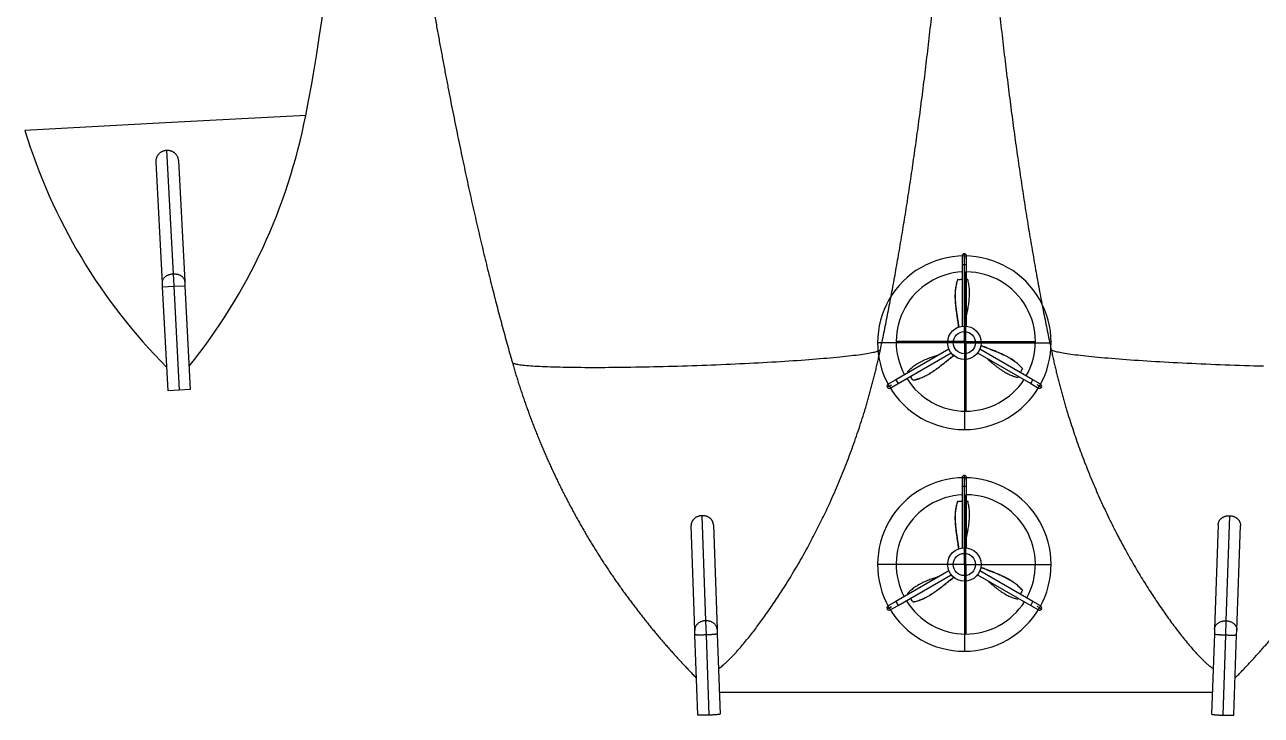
# Model space of a CAD drawing. Header units: millimetres. Extents: x 0 to 594, y 0 to 420.
# Drawn here: x 104.3 to 159.8, y 57.9 to 88.9 of the extents above; entities that cross this region are included whole.
import ezdxf

# ---------------------------------------------------------------- set-up
doc = ezdxf.new("R2010")
doc.units = ezdxf.units.MM
doc.layers.add('10', color=7, linetype='Continuous')

# ---------------------------------------------------------------- blocks, each defined once
blk = doc.blocks.new('SW_CENTERMARKSYMBOL_0')
at = {"layer": '10', "color": 0}
for p, q in [((3.373, 5.868), (3.373, 5.955)), ((3.373, 1.973), (3.373, 5.855)), ((3.373, 5.843), (3.373, 5.855)), ((3.373, 5.843), (3.373, 5.83)), ((3.373, 5.818), (3.373, 5.73)), ((3.348, 1.948), (-0.534, 1.948)), ((3.373, 1.948), (3.361, 1.948)), ((3.373, 1.948), (3.373, 1.96)), ((3.373, 1.948), (3.373, 1.935)), ((3.373, 1.948), (3.386, 1.948)), ((3.373, 1.923), (3.373, -1.96)), ((3.398, 1.948), (7.281, 1.948)), ((0, 0), (-0.011, -0.006)), ((0, 0), (0.011, 0.006)), ((0.022, 0.012), (0.097, 0.056)), ((6.725, 0.012), (6.649, 0.056)), ((6.747, 0), (6.736, 0.006)), ((-0.022, -0.013), (-0.097, -0.056)), ((6.747, 0), (6.758, -0.006)), ((6.768, -0.013), (6.844, -0.056))]:
    blk.add_line(p, q, dxfattribs=at)
for start, end in [(90.3677, 209.6323), (90, 90.1839), (89.8161, 90), (330.3677, 89.6323), (209.8161, 210), (330, 330.1839), (210, 210.1839), (210.3677, 329.6323), (329.8161, 330)]:
    blk.add_arc((3.373, 1.948), 3.895, start, end, dxfattribs=at)
blk = doc.blocks.new('SW_CENTERMARKSYMBOL_1')
at = {"layer": '10', "color": 0}
for p, q in [((3.373, 5.868), (3.373, 5.955)), ((3.373, 1.973), (3.373, 5.855)), ((3.373, 5.843), (3.373, 5.855)), ((3.373, 5.843), (3.373, 5.83)), ((3.373, 5.818), (3.373, 5.73)), ((3.348, 1.948), (-0.534, 1.948)), ((3.373, 1.948), (3.361, 1.948)), ((3.373, 1.948), (3.373, 1.96)), ((3.373, 1.948), (3.373, 1.935)), ((3.373, 1.948), (3.386, 1.948)), ((3.373, 1.923), (3.373, -1.96)), ((3.398, 1.948), (7.281, 1.948)), ((0, 0), (-0.011, -0.006)), ((0, 0), (0.011, 0.006)), ((0.022, 0.012), (0.097, 0.056)), ((6.725, 0.012), (6.649, 0.056)), ((6.747, 0), (6.736, 0.006)), ((-0.022, -0.013), (-0.097, -0.056)), ((6.747, 0), (6.758, -0.006)), ((6.768, -0.013), (6.844, -0.056))]:
    blk.add_line(p, q, dxfattribs=at)
for start, end in [(90.3677, 209.6323), (90, 90.1839), (89.8161, 90), (330.3677, 89.6323), (209.8161, 210), (330, 330.1839), (210, 210.1839), (210.3677, 329.6323), (329.8161, 330)]:
    blk.add_arc((3.373, 1.948), 3.895, start, end, dxfattribs=at)
blk = doc.blocks.new('SW_CENTERMARKSYMBOL_2')
at = {"layer": '10', "color": 0}
for p, q in [((0, 0.025), (0, 3.1375)), ((-0.025, 0), (-3.1375, 0)), ((0, 0), (-0.0125, 0)), ((0, 0), (0, 0.0125)), ((0, 0), (0, -0.0125)), ((0, 0), (0.0125, 0)), ((0.025, 0), (3.1375, 0)), ((0, -0.025), (0, -3.1375))]:
    blk.add_line(p, q, dxfattribs=at)
blk = doc.blocks.new('SW_CENTERMARKSYMBOL_3')
at = {"layer": '10', "color": 0}
for p, q in [((0, 0.025), (0, 3.1375)), ((-0.025, 0), (-3.1375, 0)), ((0, 0), (-0.0125, 0)), ((0, 0), (0, 0.0125)), ((0, 0), (0, -0.0125)), ((0, 0), (0.0125, 0)), ((0.025, 0), (3.1375, 0)), ((0, -0.025), (0, -3.1375))]:
    blk.add_line(p, q, dxfattribs=at)

msp = doc.modelspace()

# ---------------------------------------------------------------- linework, layer by layer
at = {"color": 7, "linetype": 'Continuous', "lineweight": 25}
for p, q in [((110.608, 84.474), (104.301, 84.143)), ((116.914, 84.804), (110.608, 84.474)), ((110.483, 77.307), (110.199, 82.72)), ((110.672, 83.253), (110.962, 77.707)), ((111.198, 82.772), (111.481, 77.359)), ((146.382, 78.51), (146.382, 78.11)), ((146.582, 78.11), (146.582, 78.51)), ((146.382, 78.11), (146.382, 75.358)), ((146.582, 78.11), (146.382, 78.11)), ((146.582, 75.358), (146.582, 78.11)), ((110.492, 77.12), (110.483, 77.307)), ((110.962, 77.707), (110.992, 77.146)), ((110.992, 77.146), (111.491, 77.172)), ((111.481, 77.359), (111.491, 77.172)), ((111.491, 77.172), (111.735, 72.516)), ((146.182, 77.448), (146.178, 77.447)), ((146.582, 77.461), (146.632, 77.46)), ((110.492, 77.12), (110.992, 77.146)), ((110.736, 72.464), (110.492, 77.12)), ((110.992, 77.146), (111.236, 72.49)), ((145.788, 74.33), (143.405, 72.954)), ((143.505, 72.78), (145.888, 74.156)), ((147.075, 74.156), (149.459, 72.78)), ((149.559, 72.954), (147.175, 74.33)), ((143.966, 73.278), (143.943, 73.322)), ((149.085, 73.458), (149.087, 73.462)), ((143.405, 72.954), (143.058, 72.754)), ((143.158, 72.58), (143.505, 72.78)), ((143.405, 72.954), (143.505, 72.78)), ((144.178, 72.938), (144.181, 72.935)), ((148.897, 73.105), (148.87, 73.062)), ((149.459, 72.78), (149.559, 72.954)), ((149.459, 72.78), (149.805, 72.58)), ((149.905, 72.754), (149.559, 72.954)), ((111.236, 72.49), (110.736, 72.464)), ((111.735, 72.516), (111.236, 72.49)), ((146.382, 68.561), (146.382, 68.161)), ((146.582, 68.161), (146.582, 68.561)), ((146.382, 68.161), (146.382, 65.409)), ((146.582, 68.161), (146.382, 68.161)), ((146.582, 65.409), (146.582, 68.161)), ((146.182, 67.499), (146.178, 67.498)), ((146.582, 67.512), (146.632, 67.511)), ((134.701, 66.855), (134.866, 62.142)), ((158.391, 66.855), (158.226, 62.142)), ((134.38, 61.726), (134.217, 66.414)), ((135.216, 66.449), (135.38, 61.761)), ((157.876, 66.449), (157.713, 61.761)), ((158.712, 61.726), (158.876, 66.414)), ((145.788, 64.381), (143.405, 63.005)), ((143.505, 62.832), (145.888, 64.208)), ((147.075, 64.208), (149.459, 62.832)), ((149.559, 63.005), (147.175, 64.381)), ((143.966, 63.329), (143.943, 63.373)), ((149.085, 63.509), (149.087, 63.513)), ((143.405, 63.005), (143.058, 62.805)), ((143.158, 62.632), (143.505, 62.832)), ((143.405, 63.005), (143.505, 62.832)), ((144.178, 62.989), (144.181, 62.986)), ((148.897, 63.156), (148.87, 63.113)), ((149.459, 62.832), (149.559, 63.005)), ((149.459, 62.832), (149.805, 62.632)), ((149.905, 62.805), (149.559, 63.005)), ((134.388, 61.514), (134.38, 61.726)), ((134.866, 62.142), (134.888, 61.506)), ((135.38, 61.761), (135.387, 61.549)), ((157.713, 61.761), (157.705, 61.549)), ((158.226, 62.142), (158.204, 61.506)), ((158.705, 61.514), (158.712, 61.726)), ((134.513, 57.916), (134.388, 61.514)), ((134.888, 61.506), (135.014, 57.907)), ((135.387, 61.549), (135.513, 57.951)), ((157.705, 61.549), (157.58, 57.951)), ((158.204, 61.506), (158.078, 57.907)), ((158.579, 57.916), (158.705, 61.514)), ((135.478, 58.93), (157.614, 58.93)), ((157.613, 58.92), (135.479, 58.92))]:
    msp.add_line(p, q, dxfattribs=at)
at = {"color": 7, "linetype": 'Continuous', "lineweight": 25, "flags": 128}
for points in [[(110.483, 77.307), (110.482, 77.329), (110.484, 77.352), (110.487, 77.375), (110.492, 77.397), (110.499, 77.419), (110.508, 77.441), (110.519, 77.463), (110.531, 77.484), (110.545, 77.504), (110.56, 77.524), (110.577, 77.543), (110.595, 77.561), (110.615, 77.579), (110.636, 77.595), (110.659, 77.611), (110.682, 77.626), (110.707, 77.639), (110.733, 77.652), (110.759, 77.663), (110.787, 77.673), (110.815, 77.682), (110.843, 77.69), (110.873, 77.696), (110.902, 77.701), (110.932, 77.705), (110.962, 77.707)], [(110.962, 77.707), (110.993, 77.708), (111.023, 77.707), (111.053, 77.705), (111.082, 77.702), (111.112, 77.698), (111.141, 77.692), (111.169, 77.685), (111.197, 77.676), (111.224, 77.666), (111.25, 77.655), (111.274, 77.643), (111.298, 77.63), (111.321, 77.616), (111.343, 77.6), (111.363, 77.584), (111.382, 77.567), (111.399, 77.549), (111.415, 77.53), (111.429, 77.51), (111.442, 77.49), (111.453, 77.469), (111.462, 77.448), (111.47, 77.426), (111.475, 77.404), (111.479, 77.382), (111.481, 77.359)], [(126.187, 73.736), (126.19, 73.73), (126.199, 73.719), (126.213, 73.708), (126.234, 73.698), (126.26, 73.687), (126.291, 73.677), (126.328, 73.667), (126.371, 73.658), (126.419, 73.648), (126.473, 73.639), (126.532, 73.63), (126.597, 73.622), (126.667, 73.613), (126.743, 73.605), (126.823, 73.598), (126.909, 73.59), (127, 73.583), (127.096, 73.576), (127.198, 73.57), (127.304, 73.564), (127.415, 73.558), (127.531, 73.552), (127.652, 73.547), (127.777, 73.542), (127.907, 73.538), (128.041, 73.533), (128.18, 73.53), (128.323, 73.526), (128.471, 73.523), (128.622, 73.52), (128.777, 73.518), (128.937, 73.515), (129.1, 73.514), (129.267, 73.512), (129.437, 73.511), (129.611, 73.51), (129.788, 73.51), (129.968, 73.51), (130.151, 73.51), (130.338, 73.511), (130.527, 73.512), (130.719, 73.514), (130.913, 73.515), (131.11, 73.518), (131.309, 73.52), (131.51, 73.523), (131.713, 73.526), (131.919, 73.53), (132.125, 73.533), (132.334, 73.538), (132.544, 73.542), (132.755, 73.547), (132.967, 73.552), (133.181, 73.558), (133.395, 73.564), (133.61, 73.57), (133.826, 73.576), (134.042, 73.583), (134.258, 73.59), (134.474, 73.598), (134.691, 73.606), (134.907, 73.614), (135.123, 73.622), (135.338, 73.63), (135.553, 73.639), (135.767, 73.648), (135.981, 73.658), (136.193, 73.667), (136.404, 73.677), (136.613, 73.687), (136.821, 73.698), (137.028, 73.708), (137.233, 73.719), (137.435, 73.73), (137.636, 73.741), (137.835, 73.753), (138.031, 73.764), (138.225, 73.776), (138.416, 73.788), (138.605, 73.8), (138.79, 73.813), (138.973, 73.825), (139.153, 73.838), (139.329, 73.85), (139.502, 73.863), (139.672, 73.876), (139.838, 73.889), (140, 73.902), (140.158, 73.916), (140.313, 73.929), (140.463, 73.942), (140.61, 73.956), (140.752, 73.969), (140.89, 73.983), (141.023, 73.996), (141.152, 74.01), (141.277, 74.024), (141.396, 74.037), (141.511, 74.051), (141.621, 74.064), (141.726, 74.078), (141.827, 74.092), (141.922, 74.105), (142.012, 74.118), (142.096, 74.132), (142.176, 74.145), (142.25, 74.158), (142.319, 74.172), (142.383, 74.185), (142.441, 74.198), (142.493, 74.21), (142.54, 74.223), (142.582, 74.236), (142.618, 74.248), (142.648, 74.26), (142.673, 74.273), (142.692, 74.284), (142.705, 74.296), (142.713, 74.308), (142.715, 74.313)], [(159.911, 73.558), (159.697, 73.564), (159.482, 73.57), (159.267, 73.576), (159.051, 73.583), (158.834, 73.59), (158.618, 73.598), (158.401, 73.606), (158.185, 73.614), (157.969, 73.622), (157.754, 73.63), (157.539, 73.639), (157.325, 73.648), (157.112, 73.658), (156.899, 73.667), (156.689, 73.677), (156.479, 73.687), (156.271, 73.698), (156.064, 73.708), (155.86, 73.719), (155.657, 73.73), (155.456, 73.741), (155.257, 73.753), (155.061, 73.764), (154.867, 73.776), (154.676, 73.788), (154.487, 73.8), (154.302, 73.813), (154.119, 73.825), (153.94, 73.838), (153.763, 73.85), (153.59, 73.863), (153.421, 73.876), (153.255, 73.889), (153.092, 73.902), (152.934, 73.916), (152.779, 73.929), (152.629, 73.942), (152.482, 73.956), (152.34, 73.969), (152.202, 73.983), (152.069, 73.996), (151.94, 74.01), (151.816, 74.024), (151.696, 74.037), (151.581, 74.051), (151.471, 74.064), (151.366, 74.078), (151.266, 74.092), (151.17, 74.105), (151.081, 74.118), (150.996, 74.132), (150.916, 74.145), (150.842, 74.158), (150.773, 74.172), (150.71, 74.185), (150.651, 74.198), (150.599, 74.21), (150.552, 74.223), (150.51, 74.236), (150.474, 74.248), (150.444, 74.26), (150.419, 74.273), (150.4, 74.284), (150.387, 74.296), (150.379, 74.308), (150.377, 74.313)], [(134.866, 62.142), (134.836, 62.14), (134.806, 62.137), (134.776, 62.132), (134.747, 62.126), (134.718, 62.119), (134.69, 62.11), (134.662, 62.1), (134.635, 62.088), (134.61, 62.075), (134.585, 62.061), (134.561, 62.046), (134.538, 62.03), (134.517, 62.013), (134.497, 61.995), (134.478, 61.975), (134.461, 61.955), (134.445, 61.935), (134.431, 61.913), (134.419, 61.891), (134.408, 61.869), (134.399, 61.846), (134.391, 61.822), (134.386, 61.798), (134.382, 61.774), (134.38, 61.75), (134.38, 61.726)], [(135.38, 61.761), (135.378, 61.785), (135.374, 61.809), (135.369, 61.833), (135.362, 61.856), (135.353, 61.879), (135.342, 61.901), (135.33, 61.923), (135.316, 61.944), (135.3, 61.965), (135.283, 61.984), (135.265, 62.003), (135.245, 62.021), (135.223, 62.038), (135.201, 62.053), (135.177, 62.068), (135.152, 62.081), (135.127, 62.093), (135.1, 62.104), (135.072, 62.114), (135.044, 62.122), (135.015, 62.129), (134.986, 62.134), (134.956, 62.138), (134.926, 62.141), (134.896, 62.142), (134.866, 62.142)], [(157.713, 61.761), (157.714, 61.785), (157.718, 61.809), (157.723, 61.833), (157.73, 61.856), (157.739, 61.879), (157.75, 61.901), (157.762, 61.923), (157.776, 61.944), (157.792, 61.965), (157.809, 61.984), (157.828, 62.003), (157.847, 62.021), (157.869, 62.038), (157.891, 62.053), (157.915, 62.068), (157.94, 62.081), (157.966, 62.093), (157.992, 62.104), (158.02, 62.114), (158.048, 62.122), (158.077, 62.129), (158.106, 62.134), (158.136, 62.138), (158.166, 62.141), (158.196, 62.142), (158.226, 62.142)], [(158.226, 62.142), (158.256, 62.14), (158.286, 62.137), (158.316, 62.132), (158.345, 62.126), (158.374, 62.119), (158.402, 62.11), (158.43, 62.1), (158.457, 62.088), (158.483, 62.075), (158.508, 62.061), (158.531, 62.046), (158.554, 62.03), (158.575, 62.013), (158.596, 61.995), (158.614, 61.975), (158.631, 61.955), (158.647, 61.935), (158.661, 61.913), (158.674, 61.891), (158.684, 61.869), (158.693, 61.846), (158.701, 61.822), (158.706, 61.798), (158.71, 61.774), (158.712, 61.75), (158.712, 61.726)], [(134.888, 61.506), (134.858, 61.505), (134.828, 61.504), (134.798, 61.503), (134.769, 61.502), (134.74, 61.502), (134.711, 61.501), (134.683, 61.501), (134.656, 61.5), (134.63, 61.5), (134.604, 61.5), (134.58, 61.5), (134.557, 61.501), (134.535, 61.501), (134.514, 61.501), (134.495, 61.502), (134.477, 61.502), (134.46, 61.503), (134.445, 61.504), (134.432, 61.505), (134.42, 61.506), (134.411, 61.507), (134.402, 61.508), (134.396, 61.51), (134.391, 61.511), (134.389, 61.513), (134.388, 61.514)], [(135.387, 61.549), (135.386, 61.548), (135.383, 61.546), (135.379, 61.544), (135.373, 61.542), (135.365, 61.541), (135.355, 61.539), (135.343, 61.537), (135.33, 61.535), (135.315, 61.533), (135.299, 61.531), (135.281, 61.529), (135.262, 61.527), (135.241, 61.526), (135.219, 61.524), (135.196, 61.522), (135.172, 61.52), (135.147, 61.518), (135.12, 61.517), (135.093, 61.515), (135.065, 61.513), (135.037, 61.512), (135.008, 61.51), (134.978, 61.509), (134.948, 61.508), (134.918, 61.507), (134.888, 61.506)], [(157.705, 61.549), (157.706, 61.548), (157.709, 61.546), (157.713, 61.544), (157.719, 61.542), (157.728, 61.541), (157.737, 61.539), (157.749, 61.537), (157.762, 61.535), (157.777, 61.533), (157.793, 61.531), (157.811, 61.529), (157.83, 61.527), (157.851, 61.526), (157.873, 61.524), (157.896, 61.522), (157.92, 61.52), (157.946, 61.518), (157.972, 61.517), (157.999, 61.515), (158.027, 61.513), (158.055, 61.512), (158.084, 61.51), (158.114, 61.509), (158.144, 61.508), (158.174, 61.507), (158.204, 61.506)], [(158.204, 61.506), (158.234, 61.505), (158.264, 61.504), (158.294, 61.503), (158.324, 61.502), (158.353, 61.502), (158.381, 61.501), (158.409, 61.501), (158.436, 61.5), (158.463, 61.5), (158.488, 61.5), (158.512, 61.5), (158.536, 61.501), (158.558, 61.501), (158.578, 61.501), (158.598, 61.502), (158.616, 61.502), (158.632, 61.503), (158.647, 61.504), (158.66, 61.505), (158.672, 61.506), (158.682, 61.507), (158.69, 61.508), (158.696, 61.51), (158.701, 61.511), (158.704, 61.513), (158.705, 61.514)], [(135.014, 57.907), (134.984, 57.906), (134.954, 57.905), (134.924, 57.904), (134.894, 57.903), (134.865, 57.903), (134.837, 57.902), (134.809, 57.902), (134.782, 57.902), (134.755, 57.902), (134.73, 57.902), (134.706, 57.902), (134.682, 57.902), (134.66, 57.902), (134.64, 57.903), (134.62, 57.903), (134.602, 57.904), (134.586, 57.905), (134.571, 57.905), (134.558, 57.906), (134.546, 57.907), (134.536, 57.909), (134.528, 57.91), (134.522, 57.911), (134.517, 57.913), (134.514, 57.914), (134.513, 57.916)], [(135.513, 57.951), (135.512, 57.949), (135.509, 57.947), (135.505, 57.946), (135.498, 57.944), (135.49, 57.942), (135.481, 57.94), (135.469, 57.938), (135.456, 57.936), (135.441, 57.934), (135.425, 57.933), (135.407, 57.931), (135.388, 57.929), (135.367, 57.927), (135.345, 57.925), (135.322, 57.923), (135.298, 57.921), (135.272, 57.92), (135.246, 57.918), (135.219, 57.916), (135.191, 57.915), (135.163, 57.913), (135.133, 57.912), (135.104, 57.91), (135.074, 57.909), (135.044, 57.908), (135.014, 57.907)], [(157.58, 57.951), (157.58, 57.949), (157.583, 57.947), (157.588, 57.946), (157.594, 57.944), (157.602, 57.942), (157.612, 57.94), (157.623, 57.938), (157.636, 57.936), (157.651, 57.934), (157.667, 57.933), (157.685, 57.931), (157.705, 57.929), (157.725, 57.927), (157.747, 57.925), (157.77, 57.923), (157.795, 57.921), (157.82, 57.92), (157.846, 57.918), (157.873, 57.916), (157.901, 57.915), (157.93, 57.913), (157.959, 57.912), (157.988, 57.91), (158.018, 57.909), (158.048, 57.908), (158.078, 57.907)], [(158.078, 57.907), (158.108, 57.906), (158.139, 57.905), (158.168, 57.904), (158.198, 57.903), (158.227, 57.903), (158.256, 57.902), (158.283, 57.902), (158.311, 57.902), (158.337, 57.902), (158.362, 57.902), (158.387, 57.902), (158.41, 57.902), (158.432, 57.902), (158.453, 57.903), (158.472, 57.903), (158.49, 57.904), (158.506, 57.905), (158.521, 57.905), (158.535, 57.906), (158.546, 57.907), (158.556, 57.909), (158.564, 57.91), (158.571, 57.911), (158.575, 57.913), (158.578, 57.914), (158.579, 57.916)]]:
    msp.add_lwpolyline(points, dxfattribs=at)
at = {"color": 7, "linetype": 'Continuous', "lineweight": 25}
for centre, radius in [((146.482, 74.615), 0.75), ((146.482, 74.615), 0.5), ((146.482, 64.666), 0.75), ((146.482, 64.666), 0.5)]:
    msp.add_circle(centre, radius, dxfattribs=at)
for centre, radius, start, end in [((91.604, 89.741), 25.787, 321.1273, 348.9633), ((128.957, 91.698), 25.787, 197.0367, 224.8727), ((146.482, 78.51), 0.1, 360, 180), ((146.546, 74.67), 3.125, 93.0153, 208.4634), ((146.546, 74.67), 3.125, 330.356, 89.347), ((143.108, 72.667), 0.1, 120, 300), ((146.546, 74.67), 3.125, 212.131, 270), ((146.546, 74.67), 3.125, 270, 326.6872), ((149.855, 72.667), 0.1, 240, 60), ((146.482, 68.561), 0.1, 360, 180), ((146.546, 64.67), 3.125, 93.0153, 207.6501), ((146.546, 64.67), 3.125, 331.1688, 89.347), ((143.108, 62.718), 0.1, 120, 300), ((146.546, 64.67), 3.125, 211.3178, 270), ((146.546, 64.67), 3.125, 270, 327.501), ((149.855, 62.718), 0.1, 240, 60)]:
    msp.add_arc(centre, radius, start, end, dxfattribs=at)
msp.add_ellipse((107.546, 142.893), major_axis=(-3.664, 69.904, 0), ratio=0.164286, start_param=3.722957, end_param=4.264967, dxfattribs=at)
for points, knots in [([(118.635, 122.886), (118.646, 122.739), (118.678, 122.314), (118.734, 121.611), (118.8, 120.779), (118.868, 119.95), (118.938, 119.125), (119.008, 118.303), (119.08, 117.485), (119.153, 116.671), (119.228, 115.861), (119.303, 115.055), (119.38, 114.254), (119.458, 113.456), (119.537, 112.664), (119.618, 111.875), (119.699, 111.091), (119.781, 110.312), (119.865, 109.538), (119.949, 108.769), (120.035, 108.005), (120.122, 107.246), (120.209, 106.492), (120.298, 105.743), (120.387, 105), (120.478, 104.262), (120.569, 103.53), (120.662, 102.804), (120.755, 102.083), (120.849, 101.367), (120.944, 100.658), (121.039, 99.955), (121.136, 99.257), (121.233, 98.566), (121.331, 97.88), (121.429, 97.201), (121.529, 96.528), (121.628, 95.862), (121.729, 95.201), (121.83, 94.547), (121.932, 93.9), (122.035, 93.258), (122.138, 92.624), (122.241, 91.996), (122.345, 91.374), (122.45, 90.759), (122.555, 90.151), (122.66, 89.549), (122.766, 88.954), (122.872, 88.366), (122.979, 87.784), (123.086, 87.21), (123.193, 86.642), (123.301, 86.08), (123.409, 85.526), (123.517, 84.979), (123.626, 84.438), (123.735, 83.904), (123.843, 83.377), (123.953, 82.857), (124.062, 82.343), (124.171, 81.837), (124.281, 81.337), (124.391, 80.844), (124.501, 80.358), (124.611, 79.879), (124.721, 79.407), (124.831, 78.941), (124.941, 78.483), (125.051, 78.031), (125.161, 77.585), (125.271, 77.147), (125.38, 76.715), (125.49, 76.29), (125.6, 75.871), (125.71, 75.459), (125.819, 75.054), (125.928, 74.655), (126.038, 74.263), (126.124, 73.957), (126.174, 73.782), (126.188, 73.736)], [0, 0, 0, 0, 0.00886, 0.02569, 0.042456, 0.059156, 0.075787, 0.092348, 0.108835, 0.125246, 0.14158, 0.157834, 0.174006, 0.190094, 0.206096, 0.222009, 0.237831, 0.253562, 0.269198, 0.284738, 0.30018, 0.315522, 0.330763, 0.3459, 0.360933, 0.375859, 0.390676, 0.405385, 0.419982, 0.434466, 0.448836, 0.463091, 0.47723, 0.49125, 0.505152, 0.518933, 0.532593, 0.54613, 0.559544, 0.572834, 0.585998, 0.599036, 0.611948, 0.624731, 0.637386, 0.649912, 0.662308, 0.674573, 0.686708, 0.698711, 0.710583, 0.722322, 0.733929, 0.745403, 0.756743, 0.767951, 0.779025, 0.789965, 0.800771, 0.811444, 0.821983, 0.832388, 0.842659, 0.852797, 0.862802, 0.872673, 0.882412, 0.892017, 0.901491, 0.910832, 0.920042, 0.929121, 0.938069, 0.946887, 0.955576, 0.964135, 0.972566, 0.980868, 0.989044, 0.997093, 1, 1, 1, 1]), ([(142.715, 74.313), (142.719, 74.334), (142.751, 74.483), (142.81, 74.764), (142.891, 75.157), (142.971, 75.557), (143.051, 75.963), (143.131, 76.376), (143.211, 76.795), (143.29, 77.221), (143.369, 77.654), (143.447, 78.093), (143.525, 78.538), (143.603, 78.991), (143.68, 79.449), (143.757, 79.915), (143.833, 80.387), (143.909, 80.866), (143.984, 81.352), (144.059, 81.844), (144.133, 82.344), (144.206, 82.85), (144.279, 83.362), (144.351, 83.882), (144.423, 84.408), (144.494, 84.941), (144.564, 85.48), (144.634, 86.027), (144.703, 86.58), (144.771, 87.14), (144.838, 87.707), (144.904, 88.28), (144.97, 88.86), (145.035, 89.447), (145.099, 90.04), (145.162, 90.64), (145.225, 91.247), (145.286, 91.86), (145.347, 92.479), (145.406, 93.106), (145.465, 93.738), (145.522, 94.377), (145.579, 95.023), (145.635, 95.675), (145.689, 96.333), (145.743, 96.997), (145.795, 97.668), (145.846, 98.345), (145.897, 99.028), (145.946, 99.717), (145.994, 100.412), (146.04, 101.113), (146.086, 101.82), (146.13, 102.533), (146.173, 103.251), (146.215, 103.975), (146.256, 104.705), (146.296, 105.44), (146.334, 106.181), (146.37, 106.927), (146.406, 107.678), (146.44, 108.435), (146.473, 109.197), (146.504, 109.963), (146.529, 110.581), (146.542, 110.944), (146.546, 111.049)], [0, 0, 0, 0, 0.0017167, 0.0124093, 0.0232698, 0.034299, 0.0454979, 0.0568673, 0.0684082, 0.0801212, 0.0920072, 0.1040669, 0.1163008, 0.1287098, 0.1412943, 0.1540549, 0.1669921, 0.1801063, 0.1933979, 0.2068672, 0.2205146, 0.2343402, 0.2483443, 0.262527, 0.2768883, 0.2914283, 0.306147, 0.3210442, 0.3361198, 0.3513737, 0.3668055, 0.382415, 0.3982017, 0.4141652, 0.4303051, 0.4466207, 0.4631115, 0.4797767, 0.4966156, 0.5136275, 0.5308114, 0.5481664, 0.5656915, 0.5833856, 0.6012478, 0.6192766, 0.6374709, 0.6558295, 0.6743508, 0.6930335, 0.7118761, 0.7308769, 0.7500344, 0.7693468, 0.7888125, 0.8084295, 0.828196, 0.84811, 0.8681696, 0.8883726, 0.9087169, 0.9292004, 0.9498207, 0.9705756, 0.9914627, 1, 1, 1, 1]), ([(146.546, 111.049), (146.553, 110.855), (146.57, 110.404), (146.599, 109.696), (146.631, 108.928), (146.664, 108.164), (146.699, 107.406), (146.735, 106.653), (146.773, 105.906), (146.811, 105.163), (146.851, 104.427), (146.893, 103.695), (146.935, 102.97), (146.979, 102.25), (147.024, 101.535), (147.071, 100.827), (147.118, 100.125), (147.167, 99.428), (147.217, 98.738), (147.268, 98.053), (147.32, 97.375), (147.373, 96.703), (147.427, 96.037), (147.483, 95.378), (147.539, 94.724), (147.597, 94.078), (147.655, 93.437), (147.715, 92.804), (147.775, 92.176), (147.836, 91.556), (147.899, 90.941), (147.962, 90.334), (148.026, 89.733), (148.091, 89.139), (148.157, 88.551), (148.223, 87.97), (148.291, 87.396), (148.359, 86.829), (148.428, 86.268), (148.498, 85.715), (148.569, 85.168), (148.64, 84.627), (148.712, 84.094), (148.784, 83.568), (148.858, 83.048), (148.932, 82.535), (149.006, 82.029), (149.081, 81.53), (149.157, 81.037), (149.233, 80.551), (149.31, 80.073), (149.387, 79.6), (149.465, 79.135), (149.543, 78.676), (149.622, 78.225), (149.701, 77.779), (149.78, 77.341), (149.86, 76.909), (149.94, 76.484), (150.021, 76.065), (150.102, 75.653), (150.183, 75.248), (150.265, 74.849), (150.33, 74.538), (150.368, 74.36), (150.378, 74.313)], [0, 0, 0, 0, 0.015733, 0.036663, 0.05746, 0.078124, 0.09865, 0.119038, 0.139284, 0.159387, 0.179344, 0.199153, 0.218813, 0.238321, 0.257676, 0.276875, 0.295917, 0.3148, 0.333523, 0.352084, 0.370481, 0.388714, 0.406781, 0.424679, 0.44241, 0.45997, 0.477359, 0.494576, 0.51162, 0.52849, 0.545186, 0.561705, 0.578049, 0.594215, 0.610204, 0.626015, 0.641647, 0.657101, 0.672375, 0.687469, 0.702384, 0.717118, 0.731673, 0.746047, 0.760241, 0.774255, 0.788089, 0.801743, 0.815217, 0.828512, 0.841629, 0.854566, 0.867325, 0.879907, 0.892311, 0.904539, 0.91659, 0.928467, 0.940168, 0.951696, 0.963051, 0.974233, 0.985245, 0.996085, 1, 1, 1, 1]), ([(110.199, 82.72), (110.197, 82.752), (110.199, 82.784), (110.205, 82.832), (110.208, 82.848), (110.213, 82.872), (110.215, 82.879), (110.219, 82.895), (110.222, 82.903), (110.229, 82.926), (110.235, 82.941), (110.248, 82.971), (110.255, 82.985), (110.271, 83.013), (110.28, 83.027), (110.294, 83.047), (110.299, 83.054), (110.306, 83.064), (110.309, 83.067), (110.314, 83.073), (110.317, 83.077), (110.33, 83.092), (110.341, 83.104), (110.365, 83.127), (110.378, 83.138), (110.404, 83.158), (110.417, 83.168), (110.439, 83.181), (110.446, 83.185), (110.461, 83.194), (110.468, 83.198), (110.491, 83.209), (110.506, 83.215), (110.538, 83.227), (110.554, 83.232), (110.579, 83.239), (110.587, 83.241), (110.604, 83.244), (110.612, 83.246), (110.638, 83.25), (110.655, 83.252), (110.672, 83.253)], [0, 0, 0, 0, 0.125, 0.125, 0.1875, 0.1875, 0.21875, 0.21875, 0.25, 0.25, 0.3125, 0.3125, 0.375, 0.375, 0.4375, 0.4375, 0.46875, 0.46875, 0.484375, 0.484375, 0.5, 0.5, 0.5625, 0.5625, 0.625, 0.625, 0.6875, 0.6875, 0.71875, 0.71875, 0.75, 0.75, 0.8125, 0.8125, 0.875, 0.875, 0.90625, 0.90625, 0.9375, 0.9375, 1, 1, 1, 1]), ([(110.672, 83.253), (110.689, 83.253), (110.706, 83.253), (110.74, 83.252), (110.757, 83.25), (110.79, 83.245), (110.807, 83.242), (110.827, 83.236), (110.831, 83.235), (110.84, 83.233), (110.844, 83.232), (110.856, 83.228), (110.864, 83.225), (110.887, 83.216), (110.903, 83.21), (110.933, 83.195), (110.947, 83.187), (110.968, 83.174), (110.975, 83.169), (110.989, 83.16), (110.996, 83.155), (111.016, 83.14), (111.028, 83.129), (111.052, 83.107), (111.063, 83.095), (111.079, 83.076), (111.084, 83.07), (111.095, 83.057), (111.1, 83.05), (111.114, 83.03), (111.122, 83.017), (111.138, 82.989), (111.146, 82.974), (111.156, 82.952), (111.159, 82.945), (111.165, 82.93), (111.168, 82.922), (111.176, 82.899), (111.18, 82.883), (111.191, 82.836), (111.196, 82.804), (111.198, 82.772)], [0, 0, 0, 0, 0.0625, 0.0625, 0.125, 0.125, 0.1875, 0.1875, 0.203125, 0.203125, 0.21875, 0.21875, 0.25, 0.25, 0.3125, 0.3125, 0.375, 0.375, 0.40625, 0.40625, 0.4375, 0.4375, 0.5, 0.5, 0.5625, 0.5625, 0.59375, 0.59375, 0.625, 0.625, 0.6875, 0.6875, 0.75, 0.75, 0.78125, 0.78125, 0.8125, 0.8125, 0.875, 0.875, 1, 1, 1, 1]), ([(146.178, 77.447), (146.166, 77.414), (146.144, 77.347), (146.118, 77.245), (146.096, 77.141), (146.08, 77.037), (146.069, 76.932), (146.062, 76.819), (146.06, 76.699), (146.062, 76.572), (146.07, 76.445), (146.08, 76.319), (146.096, 76.176), (146.117, 76.016), (146.143, 75.84), (146.169, 75.663), (146.191, 75.512), (146.206, 75.395), (146.213, 75.338), (146.215, 75.315)], [0, 0, 0, 0, 0.049217, 0.098166, 0.146999, 0.195848, 0.244827, 0.294007, 0.35303, 0.411944, 0.470848, 0.529799, 0.588805, 0.671435, 0.75406, 0.83669, 0.919294, 0.967687, 1, 1, 1, 1]), ([(146.182, 77.448), (146.171, 77.414), (146.148, 77.347), (146.122, 77.245), (146.101, 77.142), (146.085, 77.038), (146.074, 76.933), (146.067, 76.82), (146.065, 76.7), (146.068, 76.574), (146.076, 76.447), (146.087, 76.32), (146.103, 76.177), (146.125, 76.018), (146.151, 75.842), (146.179, 75.667), (146.202, 75.515), (146.219, 75.4), (146.227, 75.343), (146.23, 75.32)], [0, 0, 0, 0, 0.0492457, 0.0982232, 0.1470855, 0.195965, 0.2449763, 0.2941888, 0.3532526, 0.41221, 0.4711565, 0.5301499, 0.5891964, 0.6718713, 0.754515, 0.8371085, 0.9195532, 0.9677445, 1, 1, 1, 1]), ([(146.182, 77.448), (146.219, 77.451), (146.286, 77.458), (146.352, 77.46), (146.382, 77.461)], [0, 0, 0, 0, 0.562189, 1, 1, 1, 1]), ([(146.582, 75.847), (146.583, 75.855), (146.597, 75.923), (146.623, 76.05), (146.653, 76.21), (146.676, 76.352), (146.692, 76.476), (146.705, 76.6), (146.714, 76.724), (146.717, 76.841), (146.715, 76.951), (146.709, 77.054), (146.698, 77.156), (146.681, 77.258), (146.66, 77.36), (146.641, 77.426), (146.632, 77.46)], [0, 0, 0, 0, 0.015342, 0.127174, 0.238996, 0.315237, 0.391512, 0.467888, 0.544366, 0.620474, 0.683628, 0.746635, 0.809613, 0.872711, 0.936107, 1, 1, 1, 1]), ([(149.085, 73.458), (149.062, 73.484), (149.015, 73.537), (148.94, 73.611), (148.861, 73.681), (148.779, 73.746), (148.693, 73.808), (148.599, 73.871), (148.496, 73.932), (148.385, 73.993), (148.271, 74.05), (148.156, 74.104), (148.024, 74.161), (147.875, 74.222), (147.71, 74.287), (147.544, 74.351), (147.402, 74.406), (147.293, 74.449), (147.24, 74.471), (147.219, 74.48)], [0, 0, 0, 0, 0.0492571, 0.0982459, 0.1471196, 0.1960105, 0.2450331, 0.2942571, 0.3533345, 0.4123056, 0.4712657, 0.5302729, 0.5893331, 0.6720271, 0.75469, 0.8373026, 0.9197664, 0.9679689, 1, 1, 1, 1]), ([(149.087, 73.462), (149.064, 73.488), (149.017, 73.541), (148.941, 73.615), (148.863, 73.685), (148.78, 73.751), (148.695, 73.813), (148.601, 73.876), (148.498, 73.938), (148.387, 73.999), (148.273, 74.056), (148.158, 74.11), (148.026, 74.168), (147.878, 74.23), (147.712, 74.296), (147.546, 74.361), (147.404, 74.418), (147.296, 74.463), (147.243, 74.486), (147.222, 74.495)], [0, 0, 0, 0, 0.049227, 0.098186, 0.147029, 0.195888, 0.244877, 0.294067, 0.353101, 0.412028, 0.470944, 0.529906, 0.588925, 0.671571, 0.754213, 0.83686, 0.919481, 0.967884, 1, 1, 1, 1]), ([(141.994, 71.521), (142.003, 71.549), (142.034, 71.65), (142.086, 71.825), (142.15, 72.046), (142.213, 72.268), (142.274, 72.489), (142.334, 72.711), (142.392, 72.934), (142.448, 73.157), (142.503, 73.38), (142.556, 73.604), (142.608, 73.828), (142.659, 74.052), (142.694, 74.214), (142.712, 74.301), (142.715, 74.313)], [0, 0, 0, 0, 0.03046, 0.110232, 0.189996, 0.269753, 0.349502, 0.429244, 0.508977, 0.588704, 0.668422, 0.748133, 0.827837, 0.907533, 0.987221, 1, 1, 1, 1]), ([(145.365, 74.085), (145.357, 74.082), (145.291, 74.061), (145.168, 74.019), (145.014, 73.965), (144.88, 73.914), (144.765, 73.866), (144.651, 73.816), (144.539, 73.761), (144.436, 73.705), (144.341, 73.648), (144.256, 73.591), (144.173, 73.531), (144.092, 73.466), (144.015, 73.397), (143.967, 73.347), (143.943, 73.322)], [0, 0, 0, 0, 0.015342, 0.127174, 0.238996, 0.315237, 0.391512, 0.467888, 0.544366, 0.620474, 0.683628, 0.746635, 0.809613, 0.872711, 0.936107, 1, 1, 1, 1]), ([(144.178, 72.938), (144.213, 72.945), (144.282, 72.959), (144.383, 72.988), (144.483, 73.021), (144.581, 73.059), (144.678, 73.102), (144.779, 73.153), (144.884, 73.211), (144.992, 73.277), (145.098, 73.347), (145.202, 73.42), (145.318, 73.505), (145.445, 73.604), (145.584, 73.715), (145.722, 73.826), (145.841, 73.922), (145.933, 73.994), (145.978, 74.029), (145.997, 74.043)], [0, 0, 0, 0, 0.0492532, 0.0982381, 0.1471079, 0.1959948, 0.2450136, 0.2942336, 0.3533063, 0.4122727, 0.4712281, 0.5302305, 0.589286, 0.6719735, 0.7546297, 0.8372358, 0.919693, 0.9678916, 1, 1, 1, 1]), ([(144.181, 72.935), (144.215, 72.942), (144.284, 72.956), (144.386, 72.984), (144.486, 73.017), (144.584, 73.056), (144.681, 73.099), (144.782, 73.149), (144.887, 73.207), (144.996, 73.273), (145.102, 73.342), (145.206, 73.415), (145.323, 73.5), (145.451, 73.598), (145.59, 73.708), (145.73, 73.819), (145.85, 73.914), (145.943, 73.986), (145.99, 74.02), (146.008, 74.034)], [0, 0, 0, 0, 0.0492134, 0.0981584, 0.1469876, 0.1958331, 0.2448091, 0.293985, 0.3530032, 0.4119137, 0.4708127, 0.5297592, 0.5887614, 0.6713845, 0.7540032, 0.8366275, 0.9192252, 0.9676149, 1, 1, 1, 1]), ([(147.499, 73.912), (147.505, 73.906), (147.557, 73.86), (147.654, 73.774), (147.778, 73.669), (147.89, 73.578), (147.988, 73.502), (148.089, 73.428), (148.193, 73.359), (148.293, 73.298), (148.389, 73.244), (148.481, 73.198), (148.575, 73.157), (148.671, 73.12), (148.77, 73.088), (148.837, 73.07), (148.87, 73.062)], [0, 0, 0, 0, 0.015342, 0.127174, 0.238996, 0.315237, 0.391512, 0.467888, 0.544366, 0.620474, 0.683628, 0.746635, 0.809613, 0.872711, 0.936107, 1, 1, 1, 1]), ([(150.377, 74.313), (150.378, 74.309), (150.395, 74.231), (150.428, 74.078), (150.478, 73.855), (150.529, 73.633), (150.582, 73.411), (150.636, 73.19), (150.692, 72.968), (150.749, 72.748), (150.808, 72.527), (150.868, 72.307), (150.93, 72.088), (150.994, 71.869), (151.05, 71.68), (151.085, 71.564), (151.098, 71.521)], [0, 0, 0, 0, 0.004064, 0.083193, 0.162313, 0.241424, 0.320527, 0.399622, 0.478708, 0.557785, 0.636853, 0.715913, 0.794964, 0.874006, 0.953038, 1, 1, 1, 1]), ([(126.187, 73.736), (126.188, 73.732), (126.21, 73.655), (126.254, 73.505), (126.319, 73.286), (126.386, 73.068), (126.454, 72.85), (126.524, 72.633), (126.595, 72.416), (126.667, 72.2), (126.741, 71.984), (126.817, 71.769), (126.894, 71.555), (126.972, 71.341), (127.052, 71.127), (127.134, 70.914), (127.217, 70.702), (127.301, 70.49), (127.387, 70.279), (127.474, 70.069), (127.562, 69.859), (127.652, 69.649), (127.744, 69.441), (127.837, 69.233), (127.931, 69.026), (128.027, 68.819), (128.124, 68.613), (128.222, 68.408), (128.322, 68.204), (128.423, 68), (128.526, 67.797), (128.63, 67.595), (128.735, 67.393), (128.842, 67.192), (128.95, 66.992), (129.059, 66.793), (129.17, 66.595), (129.282, 66.397), (129.396, 66.2), (129.51, 66.004), (129.626, 65.809), (129.744, 65.614), (129.863, 65.421), (129.983, 65.228), (130.104, 65.036), (130.226, 64.845), (130.35, 64.655), (130.475, 64.466), (130.602, 64.278), (130.729, 64.09), (130.858, 63.904), (130.989, 63.718), (131.12, 63.534), (131.252, 63.35), (131.386, 63.167), (131.521, 62.985), (131.658, 62.805), (131.795, 62.625), (131.934, 62.446), (132.074, 62.268), (132.215, 62.091), (132.357, 61.915), (132.5, 61.741), (132.645, 61.567), (132.79, 61.394), (132.937, 61.222), (133.085, 61.052), (133.234, 60.882), (133.384, 60.713), (133.535, 60.546), (133.687, 60.38), (133.841, 60.214), (133.995, 60.05), (134.15, 59.887), (134.304, 59.728), (134.406, 59.625), (134.455, 59.574)], [0, 0, 0, 0, 0.000706, 0.014475, 0.028242, 0.042007, 0.055771, 0.069534, 0.083295, 0.097055, 0.110813, 0.124569, 0.138324, 0.152078, 0.165829, 0.17958, 0.193328, 0.207075, 0.220821, 0.234565, 0.248307, 0.262048, 0.275786, 0.289524, 0.303259, 0.316993, 0.330725, 0.344455, 0.358184, 0.37191, 0.385635, 0.399358, 0.413079, 0.426799, 0.440516, 0.454232, 0.467945, 0.481657, 0.495366, 0.509074, 0.522779, 0.536483, 0.550184, 0.563883, 0.57758, 0.591275, 0.604967, 0.618657, 0.632345, 0.64603, 0.659713, 0.673394, 0.687072, 0.700747, 0.71442, 0.72809, 0.741757, 0.755422, 0.769084, 0.782742, 0.796398, 0.810051, 0.8237, 0.837346, 0.850989, 0.864629, 0.878265, 0.891897, 0.905526, 0.919151, 0.932772, 0.946389, 0.960002, 0.97361, 0.987214, 1, 1, 1, 1]), ([(149.085, 73.458), (149.07, 73.424), (149.042, 73.363), (149.011, 73.304), (148.997, 73.278)], [0, 0, 0, 0, 0.562189, 1, 1, 1, 1]), ([(158.637, 59.574), (158.677, 59.615), (158.77, 59.71), (158.917, 59.861), (159.076, 60.028), (159.234, 60.196), (159.391, 60.365), (159.547, 60.535), (159.702, 60.706), (159.856, 60.879), (160.008, 61.052), (160.159, 61.227), (160.309, 61.402), (160.458, 61.579), (160.605, 61.756), (160.751, 61.935), (160.896, 62.114), (161.04, 62.295), (161.182, 62.477), (161.324, 62.659), (161.463, 62.843), (161.602, 63.027), (161.739, 63.213), (161.875, 63.399), (162.01, 63.586), (162.144, 63.775), (162.276, 63.964), (162.406, 64.154), (162.536, 64.345), (162.664, 64.537), (162.791, 64.73), (162.916, 64.923), (163.04, 65.118), (163.163, 65.313), (163.284, 65.509), (163.404, 65.706), (163.522, 65.904), (163.64, 66.102), (163.755, 66.302), (163.87, 66.502), (163.983, 66.703), (164.094, 66.904), (164.204, 67.107), (164.313, 67.31), (164.42, 67.514), (164.526, 67.719), (164.631, 67.924), (164.734, 68.13), (164.835, 68.337), (164.936, 68.544), (165.034, 68.752), (165.131, 68.961), (165.227, 69.17), (165.322, 69.381), (165.414, 69.591), (165.506, 69.802), (165.596, 70.014), (165.684, 70.227), (165.771, 70.44), (165.857, 70.654), (165.941, 70.868), (166.023, 71.083), (166.104, 71.298), (166.183, 71.514), (166.261, 71.73), (166.338, 71.947), (166.413, 72.165), (166.486, 72.383), (166.558, 72.601), (166.629, 72.82), (166.697, 73.039), (166.765, 73.259), (166.831, 73.48), (166.877, 73.638), (166.901, 73.724), (166.905, 73.736)], [0, 0, 0, 0, 0.0102594, 0.024199, 0.0381389, 0.0520788, 0.0660188, 0.0799588, 0.0938985, 0.1078379, 0.121777, 0.1357157, 0.1496539, 0.1635914, 0.1775284, 0.1914646, 0.2054001, 0.2193347, 0.2332686, 0.2472015, 0.2611335, 0.2750645, 0.2889946, 0.3029236, 0.3168515, 0.3307784, 0.3447042, 0.3586288, 0.3725523, 0.3864746, 0.4003957, 0.4143156, 0.4282343, 0.4421518, 0.456068, 0.4699829, 0.4838966, 0.4978091, 0.5117202, 0.5256301, 0.5395386, 0.5534459, 0.5673518, 0.5812565, 0.5951598, 0.6090618, 0.6229625, 0.6368618, 0.6507599, 0.6646566, 0.6785519, 0.692446, 0.7063387, 0.7202301, 0.7341201, 0.7480088, 0.7618962, 0.7757822, 0.7896669, 0.8035502, 0.8174323, 0.831313, 0.8451923, 0.8590703, 0.872947, 0.8868224, 0.9006965, 0.9145692, 0.9284406, 0.9423106, 0.9561794, 0.9700468, 0.9839129, 0.9977776, 1, 1, 1, 1]), ([(144.178, 72.938), (144.156, 72.969), (144.117, 73.023), (144.082, 73.08), (144.066, 73.105)], [0, 0, 0, 0, 0.5621886, 1, 1, 1, 1]), ([(135.441, 59.992), (135.452, 59.999), (135.492, 60.026), (135.561, 60.076), (135.647, 60.145), (135.745, 60.229), (135.853, 60.329), (135.972, 60.446), (136.089, 60.567), (136.204, 60.691), (136.316, 60.816), (136.454, 60.974), (136.616, 61.166), (136.8, 61.393), (136.981, 61.623), (137.158, 61.856), (137.333, 62.091), (137.516, 62.344), (137.708, 62.614), (137.906, 62.904), (138.102, 63.195), (138.293, 63.489), (138.499, 63.813), (138.717, 64.167), (138.947, 64.552), (139.171, 64.94), (139.381, 65.316), (139.577, 65.68), (139.761, 66.03), (139.941, 66.382), (140.116, 66.736), (140.287, 67.093), (140.464, 67.475), (140.648, 67.884), (140.835, 68.32), (141.017, 68.758), (141.192, 69.199), (141.36, 69.642), (141.522, 70.088), (141.678, 70.536), (141.827, 70.986), (141.932, 71.315), (141.986, 71.494), (141.994, 71.521)], [0, 0, 0, 0, 0.002754, 0.010947, 0.019145, 0.027342, 0.039753, 0.052166, 0.064742, 0.077322, 0.089902, 0.10248, 0.124286, 0.146094, 0.167901, 0.189752, 0.211605, 0.233457, 0.259628, 0.285801, 0.311976, 0.33815, 0.364321, 0.397778, 0.431238, 0.464699, 0.498156, 0.527644, 0.557136, 0.58663, 0.616125, 0.645617, 0.675105, 0.71049, 0.74588, 0.781272, 0.816663, 0.852048, 0.887432, 0.922822, 0.958214, 0.993604, 1, 1, 1, 1]), ([(151.098, 71.521), (151.11, 71.484), (151.162, 71.309), (151.261, 70.999), (151.396, 70.59), (151.537, 70.18), (151.685, 69.77), (151.838, 69.36), (151.997, 68.953), (152.162, 68.547), (152.332, 68.143), (152.507, 67.742), (152.688, 67.344), (152.874, 66.947), (153.066, 66.554), (153.262, 66.163), (153.464, 65.774), (153.672, 65.389), (153.884, 65.006), (154.102, 64.626), (154.316, 64.265), (154.525, 63.924), (154.728, 63.6), (154.935, 63.279), (155.147, 62.96), (155.363, 62.645), (155.577, 62.342), (155.787, 62.053), (155.993, 61.777), (156.187, 61.527), (156.366, 61.302), (156.531, 61.101), (156.699, 60.904), (156.851, 60.731), (156.988, 60.584), (157.107, 60.46), (157.219, 60.349), (157.324, 60.251), (157.411, 60.174), (157.489, 60.11), (157.558, 60.057), (157.612, 60.018), (157.643, 59.997), (157.651, 59.992)], [0, 0, 0, 0, 0.008651, 0.040799, 0.072946, 0.105089, 0.137747, 0.170409, 0.203072, 0.235734, 0.268392, 0.30105, 0.333712, 0.366376, 0.399038, 0.431696, 0.464355, 0.497019, 0.529684, 0.562348, 0.595007, 0.623511, 0.652016, 0.68052, 0.709068, 0.737617, 0.766165, 0.791889, 0.817614, 0.843337, 0.862684, 0.882034, 0.901382, 0.920727, 0.933545, 0.946365, 0.959182, 0.968865, 0.978546, 0.985039, 0.991532, 0.998023, 1, 1, 1, 1]), ([(146.178, 67.498), (146.166, 67.465), (146.144, 67.398), (146.118, 67.296), (146.096, 67.193), (146.08, 67.088), (146.069, 66.983), (146.062, 66.871), (146.06, 66.751), (146.062, 66.623), (146.07, 66.497), (146.08, 66.37), (146.096, 66.227), (146.117, 66.067), (146.143, 65.891), (146.169, 65.715), (146.191, 65.563), (146.206, 65.447), (146.213, 65.389), (146.215, 65.366)], [0, 0, 0, 0, 0.049217, 0.0981657, 0.1469986, 0.1958478, 0.2448274, 0.294007, 0.3530295, 0.4119445, 0.4708479, 0.5297987, 0.5888053, 0.6714346, 0.7540595, 0.83669, 0.9192939, 0.9676871, 1, 1, 1, 1]), ([(146.182, 67.499), (146.171, 67.465), (146.148, 67.399), (146.122, 67.296), (146.101, 67.193), (146.085, 67.089), (146.074, 66.984), (146.067, 66.872), (146.065, 66.752), (146.068, 66.625), (146.076, 66.498), (146.087, 66.372), (146.103, 66.229), (146.125, 66.069), (146.151, 65.893), (146.179, 65.718), (146.202, 65.567), (146.219, 65.451), (146.227, 65.394), (146.23, 65.371)], [0, 0, 0, 0, 0.0492457, 0.0982232, 0.1470855, 0.195965, 0.2449763, 0.2941888, 0.3532526, 0.41221, 0.4711565, 0.5301499, 0.5891964, 0.6718713, 0.754515, 0.8371085, 0.9195532, 0.9677445, 1, 1, 1, 1]), ([(146.182, 67.499), (146.219, 67.503), (146.286, 67.509), (146.352, 67.511), (146.382, 67.513)], [0, 0, 0, 0, 0.562189, 1, 1, 1, 1]), ([(146.582, 65.898), (146.583, 65.906), (146.597, 65.974), (146.623, 66.101), (146.653, 66.262), (146.676, 66.404), (146.692, 66.527), (146.705, 66.651), (146.714, 66.775), (146.717, 66.893), (146.715, 67.003), (146.709, 67.105), (146.698, 67.208), (146.681, 67.309), (146.66, 67.411), (146.641, 67.477), (146.632, 67.511)], [0, 0, 0, 0, 0.015342, 0.127174, 0.238996, 0.315237, 0.391512, 0.467888, 0.544366, 0.620474, 0.683628, 0.746635, 0.809613, 0.872711, 0.936107, 1, 1, 1, 1]), ([(134.701, 66.855), (134.693, 66.855), (134.685, 66.854), (134.669, 66.853), (134.66, 66.852), (134.636, 66.849), (134.62, 66.847), (134.588, 66.84), (134.572, 66.837), (134.549, 66.83), (134.541, 66.827), (134.526, 66.822), (134.518, 66.819), (134.496, 66.811), (134.481, 66.804), (134.453, 66.791), (134.439, 66.783), (134.419, 66.771), (134.413, 66.767), (134.403, 66.76), (134.4, 66.758), (134.393, 66.754), (134.39, 66.751), (134.375, 66.74), (134.363, 66.73), (134.341, 66.71), (134.33, 66.699), (134.31, 66.677), (134.301, 66.666), (134.288, 66.648), (134.284, 66.642), (134.276, 66.63), (134.272, 66.624), (134.261, 66.605), (134.254, 66.592), (134.243, 66.566), (134.238, 66.553), (134.231, 66.532), (134.229, 66.526), (134.226, 66.512), (134.224, 66.505), (134.22, 66.484), (134.219, 66.47), (134.216, 66.442), (134.216, 66.428), (134.217, 66.414)], [0, 0, 0, 0, 0.03125, 0.03125, 0.0625, 0.0625, 0.125, 0.125, 0.1875, 0.1875, 0.21875, 0.21875, 0.25, 0.25, 0.3125, 0.3125, 0.375, 0.375, 0.40625, 0.40625, 0.421875, 0.421875, 0.4375, 0.4375, 0.5, 0.5, 0.5625, 0.5625, 0.625, 0.625, 0.65625, 0.65625, 0.6875, 0.6875, 0.75, 0.75, 0.8125, 0.8125, 0.84375, 0.84375, 0.875, 0.875, 0.9375, 0.9375, 1, 1, 1, 1]), ([(135.216, 66.449), (135.216, 66.456), (135.215, 66.463), (135.214, 66.477), (135.213, 66.484), (135.21, 66.505), (135.207, 66.519), (135.2, 66.546), (135.195, 66.559), (135.185, 66.586), (135.179, 66.599), (135.169, 66.618), (135.165, 66.624), (135.158, 66.636), (135.154, 66.642), (135.142, 66.66), (135.133, 66.672), (135.114, 66.694), (135.104, 66.705), (135.088, 66.72), (135.083, 66.725), (135.071, 66.735), (135.065, 66.74), (135.047, 66.754), (135.035, 66.763), (135.009, 66.779), (134.996, 66.787), (134.968, 66.801), (134.954, 66.808), (134.936, 66.815), (134.932, 66.817), (134.924, 66.82), (134.921, 66.821), (134.909, 66.825), (134.902, 66.828), (134.879, 66.835), (134.863, 66.839), (134.832, 66.845), (134.816, 66.848), (134.791, 66.851), (134.783, 66.852), (134.771, 66.853), (134.767, 66.854), (134.759, 66.854), (134.755, 66.854), (134.734, 66.855), (134.718, 66.856), (134.701, 66.855)], [0, 0, 0, 0, 0.03125, 0.03125, 0.0625, 0.0625, 0.125, 0.125, 0.1875, 0.1875, 0.25, 0.25, 0.28125, 0.28125, 0.3125, 0.3125, 0.375, 0.375, 0.4375, 0.4375, 0.46875, 0.46875, 0.5, 0.5, 0.5625, 0.5625, 0.625, 0.625, 0.6875, 0.6875, 0.703125, 0.703125, 0.71875, 0.71875, 0.75, 0.75, 0.8125, 0.8125, 0.875, 0.875, 0.90625, 0.90625, 0.921875, 0.921875, 0.9375, 0.9375, 1, 1, 1, 1]), ([(157.876, 66.449), (157.877, 66.456), (157.877, 66.463), (157.878, 66.477), (157.879, 66.484), (157.882, 66.505), (157.885, 66.519), (157.892, 66.546), (157.897, 66.559), (157.907, 66.586), (157.913, 66.599), (157.923, 66.618), (157.927, 66.624), (157.934, 66.636), (157.938, 66.642), (157.95, 66.66), (157.959, 66.672), (157.978, 66.694), (157.988, 66.705), (158.004, 66.72), (158.01, 66.725), (158.021, 66.735), (158.027, 66.74), (158.045, 66.754), (158.057, 66.763), (158.083, 66.779), (158.096, 66.787), (158.124, 66.801), (158.138, 66.808), (158.157, 66.815), (158.16, 66.817), (158.168, 66.82), (158.172, 66.821), (158.183, 66.825), (158.191, 66.828), (158.213, 66.835), (158.229, 66.839), (158.26, 66.845), (158.276, 66.848), (158.301, 66.851), (158.309, 66.852), (158.321, 66.853), (158.325, 66.854), (158.333, 66.854), (158.338, 66.854), (158.358, 66.855), (158.374, 66.856), (158.391, 66.855)], [0, 0, 0, 0, 0.03125, 0.03125, 0.0625, 0.0625, 0.125, 0.125, 0.1875, 0.1875, 0.25, 0.25, 0.28125, 0.28125, 0.3125, 0.3125, 0.375, 0.375, 0.4375, 0.4375, 0.46875, 0.46875, 0.5, 0.5, 0.5625, 0.5625, 0.625, 0.625, 0.6875, 0.6875, 0.703125, 0.703125, 0.71875, 0.71875, 0.75, 0.75, 0.8125, 0.8125, 0.875, 0.875, 0.90625, 0.90625, 0.921875, 0.921875, 0.9375, 0.9375, 1, 1, 1, 1]), ([(158.391, 66.855), (158.399, 66.855), (158.407, 66.854), (158.424, 66.853), (158.432, 66.852), (158.456, 66.849), (158.472, 66.847), (158.504, 66.84), (158.52, 66.837), (158.543, 66.83), (158.551, 66.827), (158.566, 66.822), (158.574, 66.819), (158.596, 66.811), (158.611, 66.804), (158.639, 66.791), (158.653, 66.783), (158.673, 66.771), (158.68, 66.767), (158.689, 66.76), (158.692, 66.758), (158.699, 66.754), (158.702, 66.751), (158.717, 66.74), (158.729, 66.73), (158.752, 66.71), (158.762, 66.699), (158.782, 66.677), (158.791, 66.666), (158.804, 66.648), (158.809, 66.642), (158.817, 66.63), (158.821, 66.624), (158.831, 66.605), (158.838, 66.592), (158.849, 66.566), (158.854, 66.553), (158.861, 66.532), (158.863, 66.526), (158.866, 66.512), (158.868, 66.505), (158.872, 66.484), (158.874, 66.47), (158.876, 66.442), (158.876, 66.428), (158.876, 66.414)], [0, 0, 0, 0, 0.03125, 0.03125, 0.0625, 0.0625, 0.125, 0.125, 0.1875, 0.1875, 0.21875, 0.21875, 0.25, 0.25, 0.3125, 0.3125, 0.375, 0.375, 0.40625, 0.40625, 0.421875, 0.421875, 0.4375, 0.4375, 0.5, 0.5, 0.5625, 0.5625, 0.625, 0.625, 0.65625, 0.65625, 0.6875, 0.6875, 0.75, 0.75, 0.8125, 0.8125, 0.84375, 0.84375, 0.875, 0.875, 0.9375, 0.9375, 1, 1, 1, 1]), ([(149.085, 63.509), (149.062, 63.535), (149.015, 63.588), (148.94, 63.662), (148.861, 63.732), (148.779, 63.798), (148.693, 63.86), (148.599, 63.922), (148.496, 63.984), (148.385, 64.044), (148.271, 64.101), (148.156, 64.155), (148.024, 64.212), (147.875, 64.273), (147.71, 64.338), (147.544, 64.402), (147.402, 64.457), (147.293, 64.5), (147.24, 64.522), (147.219, 64.531)], [0, 0, 0, 0, 0.049257, 0.098246, 0.14712, 0.19601, 0.245033, 0.294257, 0.353335, 0.412306, 0.471266, 0.530273, 0.589333, 0.672027, 0.75469, 0.837303, 0.919766, 0.967969, 1, 1, 1, 1]), ([(149.087, 63.513), (149.064, 63.539), (149.017, 63.592), (148.941, 63.666), (148.863, 63.736), (148.78, 63.802), (148.695, 63.864), (148.601, 63.927), (148.498, 63.989), (148.387, 64.05), (148.273, 64.107), (148.158, 64.161), (148.026, 64.219), (147.878, 64.281), (147.712, 64.347), (147.546, 64.412), (147.404, 64.469), (147.296, 64.514), (147.243, 64.537), (147.222, 64.546)], [0, 0, 0, 0, 0.049227, 0.098186, 0.147029, 0.195888, 0.244877, 0.294067, 0.353101, 0.412028, 0.470944, 0.529906, 0.588925, 0.671571, 0.754213, 0.83686, 0.919481, 0.967884, 1, 1, 1, 1]), ([(145.365, 64.136), (145.357, 64.134), (145.291, 64.112), (145.168, 64.07), (145.014, 64.016), (144.88, 63.965), (144.765, 63.917), (144.651, 63.867), (144.539, 63.812), (144.436, 63.756), (144.341, 63.699), (144.256, 63.643), (144.173, 63.582), (144.092, 63.517), (144.015, 63.448), (143.967, 63.398), (143.943, 63.373)], [0, 0, 0, 0, 0.015342, 0.127174, 0.238996, 0.315237, 0.391512, 0.467888, 0.544366, 0.620474, 0.683628, 0.746635, 0.809613, 0.872711, 0.936107, 1, 1, 1, 1]), ([(144.178, 62.989), (144.213, 62.997), (144.282, 63.011), (144.383, 63.039), (144.483, 63.072), (144.581, 63.111), (144.678, 63.154), (144.779, 63.204), (144.884, 63.262), (144.992, 63.328), (145.098, 63.398), (145.202, 63.471), (145.318, 63.557), (145.445, 63.655), (145.584, 63.766), (145.722, 63.878), (145.841, 63.973), (145.933, 64.046), (145.978, 64.081), (145.997, 64.095)], [0, 0, 0, 0, 0.0492532, 0.0982381, 0.1471079, 0.1959948, 0.2450136, 0.2942336, 0.3533063, 0.4122727, 0.4712281, 0.5302305, 0.589286, 0.6719735, 0.7546297, 0.8372358, 0.919693, 0.9678916, 1, 1, 1, 1]), ([(144.181, 62.986), (144.215, 62.993), (144.284, 63.007), (144.386, 63.035), (144.486, 63.069), (144.584, 63.107), (144.681, 63.15), (144.782, 63.2), (144.887, 63.258), (144.996, 63.324), (145.102, 63.393), (145.206, 63.466), (145.323, 63.551), (145.451, 63.649), (145.59, 63.76), (145.73, 63.87), (145.85, 63.965), (145.943, 64.037), (145.99, 64.071), (146.008, 64.085)], [0, 0, 0, 0, 0.049213, 0.098158, 0.146988, 0.195833, 0.244809, 0.293985, 0.353003, 0.411914, 0.470813, 0.529759, 0.588761, 0.671384, 0.754003, 0.836627, 0.919225, 0.967615, 1, 1, 1, 1]), ([(147.499, 63.963), (147.505, 63.958), (147.557, 63.912), (147.654, 63.826), (147.778, 63.72), (147.89, 63.629), (147.988, 63.553), (148.089, 63.48), (148.193, 63.41), (148.293, 63.349), (148.389, 63.296), (148.481, 63.25), (148.575, 63.208), (148.671, 63.171), (148.77, 63.139), (148.837, 63.122), (148.87, 63.113)], [0, 0, 0, 0, 0.015342, 0.127174, 0.238996, 0.315237, 0.391512, 0.467888, 0.544366, 0.620474, 0.683628, 0.746635, 0.809613, 0.872711, 0.936107, 1, 1, 1, 1]), ([(149.085, 63.509), (149.07, 63.475), (149.042, 63.414), (149.011, 63.355), (148.997, 63.329)], [0, 0, 0, 0, 0.562189, 1, 1, 1, 1]), ([(144.178, 62.989), (144.156, 63.02), (144.117, 63.074), (144.082, 63.131), (144.066, 63.156)], [0, 0, 0, 0, 0.562189, 1, 1, 1, 1])]:
    msp.add_open_spline(points, degree=3, knots=knots, dxfattribs=at)

# ---------------------------------------------------------------- block references
at = {"layer": '10'}
for name, p in [('SW_CENTERMARKSYMBOL_0', (143.108, 72.667)), ('SW_CENTERMARKSYMBOL_3', (146.546, 74.67)), ('SW_CENTERMARKSYMBOL_1', (143.108, 62.718)), ('SW_CENTERMARKSYMBOL_2', (146.546, 64.67))]:
    msp.add_blockref(name, p, dxfattribs=at)

doc.saveas('drawing.dxf')
